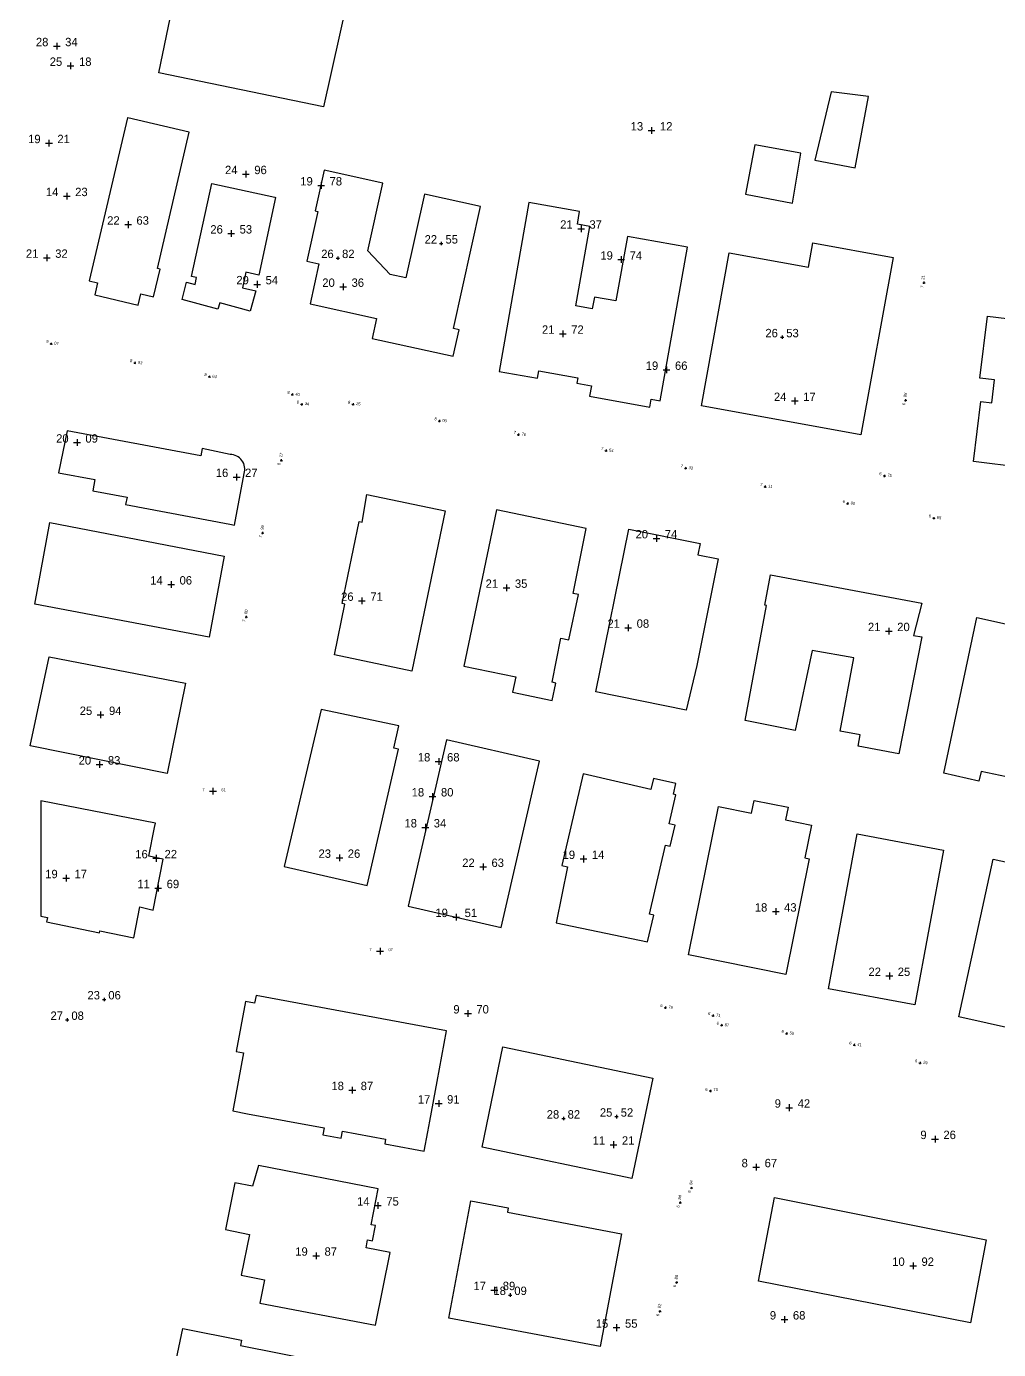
# Model space of a CAD drawing. Header units: inches. Extents: x 179019 to 255520, y 666000 to 809980.
# Drawn here: x 254516.7 to 254632.5, y 809144 to 809301.6 of the extents above; entities that cross this region are included whole.
import ezdxf
from ezdxf.enums import TextEntityAlignment as Align

# ---------------------------------------------------------------- set-up
doc = ezdxf.new("R2010")
doc.units = ezdxf.units.IN
doc.header["$MEASUREMENT"] = 0
for name, color, linetype in [('building levels', 6, 'Continuous'), ('orig buildings', 3, 'Continuous'), ('street levels', 5, 'Continuous')]:
    doc.layers.add(name, color=color, linetype=linetype)
doc.styles.add('hebtxt', font='hebtxt')

# ---------------------------------------------------------------- blocks, each defined once
blk = doc.blocks.new('1505')
for points in [[(-0.4, 0), (0.4, 0)], [(0, 0.4), (0, -0.4)]]:
    blk.add_lwpolyline(points)
at = {"style": 'hebtxt'}
blk.add_attdef('METER', text='', height=2, dxfattribs=at).set_placement((-1, 0), align=Align.RIGHT)
blk.add_attdef('CENTIMETER', (1, 0), '', height=2, dxfattribs=at)
blk = doc.blocks.new('1503')
for points in [[(-0.4, 0), (0.4, 0)], [(0, 0.4), (0, -0.4)]]:
    blk.add_lwpolyline(points)
at = {"style": 'hebtxt'}
blk.add_attdef('METER', text='', height=2, dxfattribs=at).set_placement((-1, 0), align=Align.RIGHT)
blk.add_attdef('CENTIMETER', (1, 0), '', height=2, dxfattribs=at)

msp = doc.modelspace()

# ---------------------------------------------------------------- linework, layer by layer
at = {"layer": 'orig buildings'}
for points in [[(254536.04, 809313.58), (254555.88, 809309.15), (254552.05, 809292.05), (254532.42, 809296.11)], [(254528.7, 809290.73), (254524.14, 809271.33), (254525.14, 809271.09), (254524.8, 809269.64), (254529.99, 809268.43), (254530.31, 809269.78), (254531.81, 809269.43), (254532.58, 809272.71), (254532.26, 809272.78), (254536.05, 809289.03), (254528.74, 809290.74), (254528.7, 809290.73)], [(254567.56, 809265.63), (254570.77, 809280.17), (254564.08, 809281.64), (254561.88, 809271.68), (254560.01, 809272.09), (254557.34, 809274.91), (254559.11, 809282.96), (254552.14, 809284.49), (254551.08, 809279.66), (254551.38, 809279.59), (254550.07, 809273.65), (254551.5, 809273.33), (254550.45, 809268.59), (254558.38, 809266.84), (254557.85, 809264.46), (254567.5, 809262.33), (254568.2, 809265.49)], [(254619.92, 809274.1), (254616.07, 809252.97), (254597.08, 809256.43), (254600.4, 809274.67), (254609.84, 809272.95), (254610.37, 809275.84)], [(254602.28, 809218.94), (254604.82, 809232.62), (254604.64, 809232.66), (254605.31, 809236.28), (254623.33, 809232.92), (254622.35, 809229.07), (254623.33, 809228.89), (254620.6, 809214.95), (254615.75, 809215.86), (254616.01, 809217.22), (254613.62, 809217.67), (254615.25, 809226.4), (254610.29, 809227.27), (254608.24, 809217.74), (254602.28, 809218.94)], [(254588.79, 809164.38), (254570.94, 809168.11), (254573.43, 809180.05), (254591.28, 809176.33)], [(254585, 809144.33), (254566.98, 809147.73), (254569.62, 809161.72), (254574.06, 809160.88), (254573.96, 809160.34), (254587.54, 809157.77)], [(254605.79, 809162.1), (254631.02, 809157.05), (254629.12, 809147.15), (254603.9, 809152.13)]]:
    msp.add_lwpolyline(points, close=True, dxfattribs=at)
for points, elevation in [([(254612.54, 809293.84), (254610.6, 809285.7), (254615.39, 809284.8), (254616.99, 809293.28), (254612.54, 809293.84)], 10.67), ([(254603.43, 809287.53), (254602.32, 809281.64), (254607.92, 809280.58), (254608.94, 809286.52), (254603.43, 809287.53)], 10.93), ([(254572.98, 809260.52), (254577.54, 809259.71), (254577.7, 809260.59), (254582.34, 809259.76), (254582.23, 809259.13), (254583.98, 809258.82), (254583.75, 809257.56), (254590.94, 809256.28), (254591.1, 809257.22), (254592.15, 809257.03), (254595.41, 809275.34), (254588.27, 809276.61), (254586.9, 809268.93), (254584.34, 809269.39), (254584.08, 809267.99), (254582.1, 809268.33), (254583.79, 809277.81), (254582.3, 809278.08), (254582.57, 809279.58), (254576.53, 809280.65), (254572.98, 809260.52)], 21.26), ([(254557.21, 809245.87), (254566.57, 809243.93), (254562.6, 809224.81), (254553.35, 809226.74), (254554.61, 809232.79), (254554.28, 809232.86), (254556.31, 809242.63), (254556.67, 809242.55), (254557.21, 809245.87)], 27.46), ([(254572.65, 809244.03), (254568.77, 809225.41), (254574.96, 809224.12), (254574.58, 809222.29), (254579.28, 809221.31), (254579.72, 809223.39), (254579.3, 809223.48), (254580.33, 809228.75), (254581.3, 809228.55), (254582.42, 809233.94), (254581.81, 809234.06), (254583.34, 809241.8), (254572.65, 809244.03)], 21.55), ([(254517.65, 809232.79), (254519.47, 809242.51), (254540.24, 809238.53), (254538.43, 809228.87)], 15.49), ([(254595.26, 809220.18), (254584.52, 809222.36), (254588.44, 809241.73), (254596.93, 809240.02), (254596.65, 809238.67), (254599.09, 809238.18), (254598.29, 809234.21), (254596.53, 809225.5), (254595.26, 809220.18)], 22.73), ([(254625.96, 809212.65), (254629.9, 809231.2), (254649.66, 809226.84), (254648.89, 809223.32), (254648.89, 809223.32), (254648.86, 809223.18), (254648.12, 809223.34), (254647.01, 809218.29), (254647.96, 809218.01), (254646.21, 809209.99), (254642.51, 809210.81), (254642.11, 809208.99), (254638.05, 809209.91), (254640.32, 809220.37), (254637.62, 809220.97), (254637.7, 809221.33), (254635.22, 809221.78), (254634.26, 809217.45), (254634.58, 809217.38), (254633.43, 809212.2), (254630.4, 809212.87), (254630.14, 809211.69), (254625.96, 809212.65)], 21.08), ([(254517.09, 809215.91), (254519.37, 809226.53), (254535.62, 809223.37), (254533.45, 809212.61), (254517.09, 809215.91)], 24.68), ([(254551.76, 809220.24), (254547.38, 809201.54), (254557.25, 809199.27), (254560.98, 809215.51), (254560.43, 809215.64), (254561.04, 809218.3), (254551.76, 809220.24)], 23.84), ([(254566.71, 809216.63), (254562.16, 809196.82), (254573.23, 809194.28), (254577.79, 809214.09), (254566.71, 809216.63)], 20.1), ([(254582.98, 809212.59), (254580.46, 809201.65), (254581.14, 809201.5), (254579.76, 809194.84), (254590.64, 809192.57), (254591.41, 809195.75), (254590.91, 809195.84), (254592.81, 809204.09), (254593.37, 809203.96), (254593.94, 809206.47), (254593.25, 809206.63), (254594.04, 809210.08), (254593.75, 809210.14), (254594.04, 809211.41), (254591.36, 809212.03), (254591.06, 809210.73), (254582.98, 809212.59)], 18.45), ([(254518.39, 809195.63), (254519.16, 809195.46), (254519.1, 809195.11), (254519.07, 809194.96), (254525.36, 809193.63), (254525.4, 809193.86), (254529.46, 809193.03), (254530.19, 809196.74), (254531.78, 809196.34), (254532.97, 809202.41), (254531.26, 809202.75), (254531.93, 809206.18), (254532.03, 809206.68), (254518.39, 809209.37)], 19.12), ([(254599.1, 809208.7), (254603.06, 809207.9), (254603.37, 809209.41), (254607.42, 809208.59), (254607.11, 809207.08), (254610.2, 809206.46), (254609.4, 809202.55), (254609.9, 809202.45), (254607.12, 809188.68), (254595.54, 809191.02), (254599.1, 809208.7)], 17.17), ([(254612.21, 809186.96), (254615.65, 809205.41), (254625.93, 809203.5), (254622.49, 809185.04), (254612.21, 809186.96)], 22.48), ([(254631.85, 809202.42), (254642.04, 809200.17), (254637.88, 809181.37), (254627.76, 809183.61), (254631.85, 809202.42)], 16.76), ([(254558.26, 809146.89), (254560.01, 809155.53), (254557.12, 809156.1), (254557.3, 809157.04), (254557.89, 809156.93), (254558.25, 809158.75), (254557.73, 809158.85), (254558.57, 809163.14), (254544.32, 809165.93), (254543.58, 809163.44), (254541.49, 809163.85), (254540.38, 809158.27), (254543.23, 809157.7), (254542.25, 809152.86), (254545.02, 809152.3), (254544.47, 809149.52), (254558.26, 809146.89)], 14.85), ([(254535.28, 809146.49), (254542.28, 809145.1), (254542.15, 809144.45), (254556, 809141.73), (254552.92, 809127.42), (254548.26, 809128.35), (254548.36, 809128.87), (254546.6, 809129.22), (254546.26, 809127.91), (254542.23, 809128.72), (254542.33, 809129.21), (254539.36, 809129.8), (254539.65, 809131.26), (254537.27, 809131.74), (254537.13, 809131.07), (254532.58, 809131.98), (254533.99, 809138.66), (254533.65, 809138.73), (254535.28, 809146.49)], 17.93)]:
    msp.add_lwpolyline(points, close=True, dxfattribs=dict(at, elevation=elevation))
at = {"layer": 'orig buildings', "elevation": 17.33}
msp.add_lwpolyline([(254635.24, 809249.09), (254629.49, 809249.8), (254630.37, 809256.95), (254631.67, 809256.79), (254632, 809259.51), (254630.24, 809259.73), (254631.15, 809267.11), (254631.15, 809267.11), (254637.38, 809266.35)], dxfattribs=at)
at = {"layer": 'orig buildings', "elevation": 21.34}
msp.add_lwpolyline([(254521.52, 809253.44), (254520.5, 809248.46), (254524.82, 809247.65), (254524.57, 809246.31), (254528.65, 809245.55), (254528.48, 809244.65), (254540.9, 809242.32), (254541.45, 809242.22), (254542.6, 809248.35, 0.501688), (254540.94, 809250.64), (254537.61, 809251.34), (254537.44, 809250.45), (254521.52, 809253.44)], format="xyb", close=True, dxfattribs=at)
at = {"layer": 'orig buildings'}
for points in [[(254543.99, 809270.14, 21.48), (254543.31, 809267.71, 21.51), (254539.7, 809268.71, 21.43), (254539.48, 809267.93, 20.6), (254535.2, 809269.09, 21), (254535.75, 809271.14, 21.15), (254536.75, 809270.89, 21.18), (254536.94, 809271.71, 24.62), (254536.34, 809271.85, 24.66), (254538.76, 809282.92, 25.71), (254546.24, 809281.29, 26.93), (254546.34, 809281.26, 26.95), (254544.36, 809272, 27.11), (254542.79, 809272.33, 29.59), (254542.4, 809270.47, 29.6), (254543.99, 809270.14, 21.48)], [(254564.05, 809167.62, 19.04), (254564.48, 809169.94, 18.66), (254564.72, 809171.21, 18.45), (254565.59, 809175.93, 17.68), (254566.71, 809181.94, 16.69), (254544.02, 809186.16, 16.77), (254543.85, 809185.27, 16.22), (254542.77, 809185.47, 15.45), (254541.66, 809179.5, 15.69), (254542.53, 809179.34, 16.28), (254541.24, 809172.41, 16.66), (254543.02, 809172.08, 17), (254552.12, 809170.38, 18.75), (254551.97, 809169.56, 18.22), (254554.17, 809169.15, 18.33), (254554.32, 809169.99, 18.95), (254559.46, 809169.03, 18.95), (254559.36, 809168.49, 18.95), (254562.78, 809167.85, 19.02), (254564.05, 809167.62, 19.04)]]:
    msp.add_polyline3d(points, close=True, dxfattribs=at)

# ---------------------------------------------------------------- block references
at = {"layer": 'building levels'}
ref = msp.add_blockref('1505', (254520.28, 809299.27, 28.34), dxfattribs=at)
ref.add_attrib('METER', '28', dxfattribs={"layer": '0', "height": 1, "style": 'hebtxt'}).set_placement((254519.28, 809299.27, 28.34), align=Align.RIGHT)
ref.add_attrib('CENTIMETER', '34', (254521.28, 809299.27, 28.34), dxfattribs={"layer": '0', "height": 1, "style": 'hebtxt'})
ref = msp.add_blockref('1505', (254521.93, 809296.93, 25.18), dxfattribs=at)
ref.add_attrib('METER', '25', dxfattribs={"layer": '0', "height": 1, "style": 'hebtxt'}).set_placement((254520.93, 809296.93, 25.18), align=Align.RIGHT)
ref.add_attrib('CENTIMETER', '18', (254522.93, 809296.93, 25.18), dxfattribs={"layer": '0', "height": 1, "style": 'hebtxt'})
ref = msp.add_blockref('1505', (254591.14, 809289.23, 13.12), dxfattribs=at)
ref.add_attrib('METER', '13', dxfattribs={"layer": '0', "height": 1, "style": 'hebtxt'}).set_placement((254590.14, 809289.23, 13.12), align=Align.RIGHT)
ref.add_attrib('CENTIMETER', '12', (254592.14, 809289.23, 13.12), dxfattribs={"layer": '0', "height": 1, "style": 'hebtxt'})
ref = msp.add_blockref('1505', (254519.35, 809287.72, 19.21), dxfattribs=at)
ref.add_attrib('METER', '19', dxfattribs={"layer": '0', "height": 1, "style": 'hebtxt'}).set_placement((254518.35, 809287.72, 19.21), align=Align.RIGHT)
ref.add_attrib('CENTIMETER', '21', (254520.35, 809287.72, 19.21), dxfattribs={"layer": '0', "height": 1, "style": 'hebtxt'})
ref = msp.add_blockref('1505', (254542.81, 809284.04, 24.96), dxfattribs=at)
ref.add_attrib('METER', '24', dxfattribs={"layer": '0', "height": 1, "style": 'hebtxt'}).set_placement((254541.81, 809284.03, 24.96), align=Align.RIGHT)
ref.add_attrib('CENTIMETER', '96', (254543.81, 809284.03, 24.96), dxfattribs={"layer": '0', "height": 1, "style": 'hebtxt'})
ref = msp.add_blockref('1505', (254521.47, 809281.41, 14.23), dxfattribs=at)
ref.add_attrib('METER', '14', dxfattribs={"layer": '0', "height": 1, "style": 'hebtxt'}).set_placement((254520.47, 809281.41, 14.23), align=Align.RIGHT)
ref.add_attrib('CENTIMETER', '23', (254522.47, 809281.41, 14.23), dxfattribs={"layer": '0', "height": 1, "style": 'hebtxt'})
ref = msp.add_blockref('1505', (254551.78, 809282.69, 19.78), dxfattribs=at)
ref.add_attrib('METER', '19', dxfattribs={"layer": '0', "height": 1, "style": 'hebtxt'}).set_placement((254550.78, 809282.68, 19.78), align=Align.RIGHT)
ref.add_attrib('CENTIMETER', '78', (254552.78, 809282.68, 19.78), dxfattribs={"layer": '0', "height": 1, "style": 'hebtxt'})
ref = msp.add_blockref('1505', (254528.77, 809278.01, 22.63), dxfattribs=at)
ref.add_attrib('METER', '22', dxfattribs={"layer": '0', "height": 1, "style": 'hebtxt'}).set_placement((254527.77, 809278.01, 22.63), align=Align.RIGHT)
ref.add_attrib('CENTIMETER', '63', (254529.77, 809278.01, 22.63), dxfattribs={"layer": '0', "height": 1, "style": 'hebtxt'})
ref = msp.add_blockref('1505', (254541.06, 809276.95, 26.53), dxfattribs=at)
ref.add_attrib('METER', '26', dxfattribs={"layer": '0', "height": 1, "style": 'hebtxt'}).set_placement((254540.06, 809276.95, 26.53), align=Align.RIGHT)
ref.add_attrib('CENTIMETER', '53', (254542.06, 809276.95, 26.53), dxfattribs={"layer": '0', "height": 1, "style": 'hebtxt'})
ref = msp.add_blockref('1505', (254582.74, 809277.53, 21.37), dxfattribs=at)
ref.add_attrib('METER', '21', dxfattribs={"layer": '0', "height": 1, "style": 'hebtxt'}).set_placement((254581.74, 809277.53, 21.37), align=Align.RIGHT)
ref.add_attrib('CENTIMETER', '37', (254583.74, 809277.53, 21.37), dxfattribs={"layer": '0', "height": 1, "style": 'hebtxt'})
at = {"layer": 'building levels', "xscale": 0.5, "yscale": 0.5, "zscale": 0.5}
for p, values in [((254566.09, 809275.76, 22.55), {'METER': '22', 'CENTIMETER': '55'}), ((254553.77, 809274.03, 26.82), {'METER': '26', 'CENTIMETER': '82'}), ((254606.69, 809264.59, 26.53), {'METER': '26', 'CENTIMETER': '53'}), ((254525.92, 809185.7, 23.06), {'METER': '23', 'CENTIMETER': '06'}), ((254521.52, 809183.26, 27.08), {'METER': '27', 'CENTIMETER': '08'}), ((254580.64, 809171.5, 28.82), {'METER': '28', 'CENTIMETER': '82'}), ((254586.97, 809171.73, 25.52), {'METER': '25', 'CENTIMETER': '52'}), ((254574.29, 809150.48, 18.09), {'METER': '18', 'CENTIMETER': '09'})]:
    msp.add_blockref('1505', p, dxfattribs=at).add_auto_attribs(values)
at = {"layer": 'building levels'}
ref = msp.add_blockref('1505', (254519.09, 809274.07, 21.32), dxfattribs=at)
ref.add_attrib('METER', '21', dxfattribs={"layer": '0', "height": 1, "style": 'hebtxt'}).set_placement((254518.09, 809274.06, 21.32), align=Align.RIGHT)
ref.add_attrib('CENTIMETER', '32', (254520.09, 809274.06, 21.32), dxfattribs={"layer": '0', "height": 1, "style": 'hebtxt'})
ref = msp.add_blockref('1505', (254587.53, 809273.85, 19.74), dxfattribs=at)
ref.add_attrib('METER', '19', dxfattribs={"layer": '0', "height": 1, "style": 'hebtxt'}).set_placement((254586.53, 809273.84, 19.74), align=Align.RIGHT)
ref.add_attrib('CENTIMETER', '74', (254588.53, 809273.84, 19.74), dxfattribs={"layer": '0', "height": 1, "style": 'hebtxt'})
ref = msp.add_blockref('1505', (254544.16, 809270.9, 29.54), dxfattribs=at)
ref.add_attrib('METER', '29', dxfattribs={"layer": '0', "height": 1, "style": 'hebtxt'}).set_placement((254543.16, 809270.9, 29.54), align=Align.RIGHT)
ref.add_attrib('CENTIMETER', '54', (254545.16, 809270.9, 29.54), dxfattribs={"layer": '0', "height": 1, "style": 'hebtxt'})
ref = msp.add_blockref('1505', (254554.4, 809270.6, 20.36), dxfattribs=at)
ref.add_attrib('METER', '20', dxfattribs={"layer": '0', "height": 1, "style": 'hebtxt'}).set_placement((254553.4, 809270.6, 20.36), align=Align.RIGHT)
ref.add_attrib('CENTIMETER', '36', (254555.4, 809270.6, 20.36), dxfattribs={"layer": '0', "height": 1, "style": 'hebtxt'})
ref = msp.add_blockref('1505', (254580.57, 809265.01, 21.72), dxfattribs=at)
ref.add_attrib('METER', '21', dxfattribs={"layer": '0', "height": 1, "style": 'hebtxt'}).set_placement((254579.57, 809265.01, 21.72), align=Align.RIGHT)
ref.add_attrib('CENTIMETER', '72', (254581.57, 809265.01, 21.72), dxfattribs={"layer": '0', "height": 1, "style": 'hebtxt'})
ref = msp.add_blockref('1505', (254592.93, 809260.71, 19.66), dxfattribs=at)
ref.add_attrib('METER', '19', dxfattribs={"layer": '0', "height": 1, "style": 'hebtxt'}).set_placement((254591.93, 809260.71, 19.66), align=Align.RIGHT)
ref.add_attrib('CENTIMETER', '66', (254593.93, 809260.71, 19.66), dxfattribs={"layer": '0', "height": 1, "style": 'hebtxt'})
ref = msp.add_blockref('1505', (254608.21, 809257, 24.17), dxfattribs=at)
ref.add_attrib('METER', '24', dxfattribs={"layer": '0', "height": 1, "style": 'hebtxt'}).set_placement((254607.21, 809257, 24.17), align=Align.RIGHT)
ref.add_attrib('CENTIMETER', '17', (254609.21, 809257, 24.17), dxfattribs={"layer": '0', "height": 1, "style": 'hebtxt'})
ref = msp.add_blockref('1505', (254522.69, 809252.04, 20.09), dxfattribs=at)
ref.add_attrib('METER', '20', dxfattribs={"layer": '0', "height": 1, "style": 'hebtxt'}).set_placement((254521.69, 809252.04, 20.09), align=Align.RIGHT)
ref.add_attrib('CENTIMETER', '09', (254523.69, 809252.04, 20.09), dxfattribs={"layer": '0', "height": 1, "style": 'hebtxt'})
ref = msp.add_blockref('1505', (254541.71, 809247.94, 16.27), dxfattribs=at)
ref.add_attrib('METER', '16', dxfattribs={"layer": '0', "height": 1, "style": 'hebtxt'}).set_placement((254540.71, 809247.94, 16.27), align=Align.RIGHT)
ref.add_attrib('CENTIMETER', '27', (254542.71, 809247.94, 16.27), dxfattribs={"layer": '0', "height": 1, "style": 'hebtxt'})
ref = msp.add_blockref('1505', (254591.72, 809240.63, 20.74), dxfattribs=at)
ref.add_attrib('METER', '20', dxfattribs={"layer": '0', "height": 1, "style": 'hebtxt'}).set_placement((254590.72, 809240.63, 20.74), align=Align.RIGHT)
ref.add_attrib('CENTIMETER', '74', (254592.72, 809240.63, 20.74), dxfattribs={"layer": '0', "height": 1, "style": 'hebtxt'})
ref = msp.add_blockref('1505', (254533.91, 809235.13, 14.06), dxfattribs=at)
ref.add_attrib('METER', '14', dxfattribs={"layer": '0', "height": 1, "style": 'hebtxt'}).set_placement((254532.91, 809235.13, 14.06), align=Align.RIGHT)
ref.add_attrib('CENTIMETER', '06', (254534.91, 809235.13, 14.06), dxfattribs={"layer": '0', "height": 1, "style": 'hebtxt'})
ref = msp.add_blockref('1505', (254573.86, 809234.74, 21.35), dxfattribs=at)
ref.add_attrib('METER', '21', dxfattribs={"layer": '0', "height": 1, "style": 'hebtxt'}).set_placement((254572.86, 809234.74, 21.35), align=Align.RIGHT)
ref.add_attrib('CENTIMETER', '35', (254574.86, 809234.74, 21.35), dxfattribs={"layer": '0', "height": 1, "style": 'hebtxt'})
ref = msp.add_blockref('1505', (254556.64, 809233.19, 26.71), dxfattribs=at)
ref.add_attrib('METER', '26', dxfattribs={"layer": '0', "height": 1, "style": 'hebtxt'}).set_placement((254555.64, 809233.19, 26.71), align=Align.RIGHT)
ref.add_attrib('CENTIMETER', '71', (254557.64, 809233.19, 26.71), dxfattribs={"layer": '0', "height": 1, "style": 'hebtxt'})
ref = msp.add_blockref('1505', (254588.37, 809229.98, 21.08), dxfattribs=at)
ref.add_attrib('METER', '21', dxfattribs={"layer": '0', "height": 1, "style": 'hebtxt'}).set_placement((254587.37, 809229.98, 21.08), align=Align.RIGHT)
ref.add_attrib('CENTIMETER', '08', (254589.37, 809229.98, 21.08), dxfattribs={"layer": '0', "height": 1, "style": 'hebtxt'})
ref = msp.add_blockref('1505', (254619.41, 809229.58, 21.2), dxfattribs=at)
ref.add_attrib('METER', '21', dxfattribs={"layer": '0', "height": 1, "style": 'hebtxt'}).set_placement((254618.41, 809229.58, 21.2), align=Align.RIGHT)
ref.add_attrib('CENTIMETER', '20', (254620.41, 809229.58, 21.2), dxfattribs={"layer": '0', "height": 1, "style": 'hebtxt'})
ref = msp.add_blockref('1505', (254525.5, 809219.59, 25.94), dxfattribs=at)
ref.add_attrib('METER', '25', dxfattribs={"layer": '0', "height": 1, "style": 'hebtxt'}).set_placement((254524.5, 809219.59, 25.94), align=Align.RIGHT)
ref.add_attrib('CENTIMETER', '94', (254526.5, 809219.59, 25.94), dxfattribs={"layer": '0', "height": 1, "style": 'hebtxt'})
ref = msp.add_blockref('1505', (254525.37, 809213.69, 20.83), dxfattribs=at)
ref.add_attrib('METER', '20', dxfattribs={"layer": '0', "height": 1, "style": 'hebtxt'}).set_placement((254524.37, 809213.68, 20.83), align=Align.RIGHT)
ref.add_attrib('CENTIMETER', '83', (254526.37, 809213.68, 20.83), dxfattribs={"layer": '0', "height": 1, "style": 'hebtxt'})
ref = msp.add_blockref('1505', (254565.78, 809214.05, 18.68), dxfattribs=at)
ref.add_attrib('METER', '18', dxfattribs={"layer": '0', "height": 1, "style": 'hebtxt'}).set_placement((254564.78, 809214.05, 18.68), align=Align.RIGHT)
ref.add_attrib('CENTIMETER', '68', (254566.78, 809214.05, 18.68), dxfattribs={"layer": '0', "height": 1, "style": 'hebtxt'})
ref = msp.add_blockref('1505', (254565.05, 809209.88, 18.8), dxfattribs=at)
ref.add_attrib('METER', '18', dxfattribs={"layer": '0', "height": 1, "style": 'hebtxt'}).set_placement((254564.05, 809209.88, 18.8), align=Align.RIGHT)
ref.add_attrib('CENTIMETER', '80', (254566.05, 809209.88, 18.8), dxfattribs={"layer": '0', "height": 1, "style": 'hebtxt'})
ref = msp.add_blockref('1505', (254564.19, 809206.2, 18.34), dxfattribs=at)
ref.add_attrib('METER', '18', dxfattribs={"layer": '0', "height": 1, "style": 'hebtxt'}).set_placement((254563.19, 809206.19, 18.34), align=Align.RIGHT)
ref.add_attrib('CENTIMETER', '34', (254565.19, 809206.19, 18.34), dxfattribs={"layer": '0', "height": 1, "style": 'hebtxt'})
ref = msp.add_blockref('1505', (254553.95, 809202.57, 23.26), dxfattribs=at)
ref.add_attrib('METER', '23', dxfattribs={"layer": '0', "height": 1, "style": 'hebtxt'}).set_placement((254552.95, 809202.57, 23.26), align=Align.RIGHT)
ref.add_attrib('CENTIMETER', '26', (254554.95, 809202.57, 23.26), dxfattribs={"layer": '0', "height": 1, "style": 'hebtxt'})
ref = msp.add_blockref('1505', (254532.12, 809202.51, 16.22), dxfattribs=at)
ref.add_attrib('METER', '16', dxfattribs={"layer": '0', "height": 1, "style": 'hebtxt'}).set_placement((254531.12, 809202.51, 16.22), align=Align.RIGHT)
ref.add_attrib('CENTIMETER', '22', (254533.12, 809202.51, 16.22), dxfattribs={"layer": '0', "height": 1, "style": 'hebtxt'})
ref = msp.add_blockref('1505', (254571.07, 809201.48, 22.63), dxfattribs=at)
ref.add_attrib('METER', '22', dxfattribs={"layer": '0', "height": 1, "style": 'hebtxt'}).set_placement((254570.07, 809201.48, 22.63), align=Align.RIGHT)
ref.add_attrib('CENTIMETER', '63', (254572.07, 809201.48, 22.63), dxfattribs={"layer": '0', "height": 1, "style": 'hebtxt'})
ref = msp.add_blockref('1505', (254583.03, 809202.43, 19.14), dxfattribs=at)
ref.add_attrib('METER', '19', dxfattribs={"layer": '0', "height": 1, "style": 'hebtxt'}).set_placement((254582.03, 809202.43, 19.14), align=Align.RIGHT)
ref.add_attrib('CENTIMETER', '14', (254584.03, 809202.43, 19.14), dxfattribs={"layer": '0', "height": 1, "style": 'hebtxt'})
ref = msp.add_blockref('1505', (254521.39, 809200.14, 19.17), dxfattribs=at)
ref.add_attrib('METER', '19', dxfattribs={"layer": '0', "height": 1, "style": 'hebtxt'}).set_placement((254520.39, 809200.14, 19.17), align=Align.RIGHT)
ref.add_attrib('CENTIMETER', '17', (254522.39, 809200.14, 19.17), dxfattribs={"layer": '0', "height": 1, "style": 'hebtxt'})
ref = msp.add_blockref('1505', (254532.37, 809198.95, 11.69), dxfattribs=at)
ref.add_attrib('METER', '11', dxfattribs={"layer": '0', "height": 1, "style": 'hebtxt'}).set_placement((254531.37, 809198.95, 11.69), align=Align.RIGHT)
ref.add_attrib('CENTIMETER', '69', (254533.37, 809198.95, 11.69), dxfattribs={"layer": '0', "height": 1, "style": 'hebtxt'})
ref = msp.add_blockref('1505', (254567.87, 809195.51, 19.51), dxfattribs=at)
ref.add_attrib('METER', '19', dxfattribs={"layer": '0', "height": 1, "style": 'hebtxt'}).set_placement((254566.87, 809195.51, 19.51), align=Align.RIGHT)
ref.add_attrib('CENTIMETER', '51', (254568.87, 809195.51, 19.51), dxfattribs={"layer": '0', "height": 1, "style": 'hebtxt'})
ref = msp.add_blockref('1505', (254605.93, 809196.16, 18.43), dxfattribs=at)
ref.add_attrib('METER', '18', dxfattribs={"layer": '0', "height": 1, "style": 'hebtxt'}).set_placement((254604.93, 809196.16, 18.43), align=Align.RIGHT)
ref.add_attrib('CENTIMETER', '43', (254606.93, 809196.16, 18.43), dxfattribs={"layer": '0', "height": 1, "style": 'hebtxt'})
ref = msp.add_blockref('1505', (254619.47, 809188.49, 22.25), dxfattribs=at)
ref.add_attrib('METER', '22', dxfattribs={"layer": '0', "height": 1, "style": 'hebtxt'}).set_placement((254618.47, 809188.49, 22.25), align=Align.RIGHT)
ref.add_attrib('CENTIMETER', '25', (254620.47, 809188.49, 22.25), dxfattribs={"layer": '0', "height": 1, "style": 'hebtxt'})
ref = msp.add_blockref('1505', (254569.27, 809184.02, 9.7), dxfattribs=at)
ref.add_attrib('METER', '9', dxfattribs={"layer": '0', "height": 1, "style": 'hebtxt'}).set_placement((254568.27, 809184.02, 9.7), align=Align.RIGHT)
ref.add_attrib('CENTIMETER', '70', (254570.27, 809184.02, 9.7), dxfattribs={"layer": '0', "height": 1, "style": 'hebtxt'})
ref = msp.add_blockref('1505', (254555.49, 809174.89, 18.87), dxfattribs=at)
ref.add_attrib('METER', '18', dxfattribs={"layer": '0', "height": 1, "style": 'hebtxt'}).set_placement((254554.49, 809174.89, 18.87), align=Align.RIGHT)
ref.add_attrib('CENTIMETER', '87', (254556.49, 809174.89, 18.87), dxfattribs={"layer": '0', "height": 1, "style": 'hebtxt'})
ref = msp.add_blockref('1505', (254565.78, 809173.29, 17.91), dxfattribs=at)
ref.add_attrib('METER', '17', dxfattribs={"layer": '0', "height": 1, "style": 'hebtxt'}).set_placement((254564.78, 809173.29, 17.91), align=Align.RIGHT)
ref.add_attrib('CENTIMETER', '91', (254566.78, 809173.29, 17.91), dxfattribs={"layer": '0', "height": 1, "style": 'hebtxt'})
ref = msp.add_blockref('1505', (254607.55, 809172.8, 9.42), dxfattribs=at)
ref.add_attrib('METER', '9', dxfattribs={"layer": '0', "height": 1, "style": 'hebtxt'}).set_placement((254606.55, 809172.8, 9.42), align=Align.RIGHT)
ref.add_attrib('CENTIMETER', '42', (254608.55, 809172.8, 9.42), dxfattribs={"layer": '0', "height": 1, "style": 'hebtxt'})
ref = msp.add_blockref('1505', (254586.61, 809168.39, 11.21), dxfattribs=at)
ref.add_attrib('METER', '11', dxfattribs={"layer": '0', "height": 1, "style": 'hebtxt'}).set_placement((254585.61, 809168.39, 11.21), align=Align.RIGHT)
ref.add_attrib('CENTIMETER', '21', (254587.61, 809168.39, 11.21), dxfattribs={"layer": '0', "height": 1, "style": 'hebtxt'})
ref = msp.add_blockref('1505', (254624.91, 809169.06, 9.26), dxfattribs=at)
ref.add_attrib('METER', '9', dxfattribs={"layer": '0', "height": 1, "style": 'hebtxt'}).set_placement((254623.91, 809169.06, 9.26), align=Align.RIGHT)
ref.add_attrib('CENTIMETER', '26', (254625.91, 809169.06, 9.26), dxfattribs={"layer": '0', "height": 1, "style": 'hebtxt'})
ref = msp.add_blockref('1505', (254603.61, 809165.7, 8.67), dxfattribs=at)
ref.add_attrib('METER', '8', dxfattribs={"layer": '0', "height": 1, "style": 'hebtxt'}).set_placement((254602.61, 809165.7, 8.67), align=Align.RIGHT)
ref.add_attrib('CENTIMETER', '67', (254604.61, 809165.7, 8.67), dxfattribs={"layer": '0', "height": 1, "style": 'hebtxt'})
ref = msp.add_blockref('1505', (254558.54, 809161.14, 14.75), dxfattribs=at)
ref.add_attrib('METER', '14', dxfattribs={"layer": '0', "height": 1, "style": 'hebtxt'}).set_placement((254557.54, 809161.13, 14.75), align=Align.RIGHT)
ref.add_attrib('CENTIMETER', '75', (254559.54, 809161.13, 14.75), dxfattribs={"layer": '0', "height": 1, "style": 'hebtxt'})
ref = msp.add_blockref('1505', (254551.18, 809155.16, 19.87), dxfattribs=at)
ref.add_attrib('METER', '19', dxfattribs={"layer": '0', "height": 1, "style": 'hebtxt'}).set_placement((254550.18, 809155.16, 19.87), align=Align.RIGHT)
ref.add_attrib('CENTIMETER', '87', (254552.18, 809155.16, 19.87), dxfattribs={"layer": '0', "height": 1, "style": 'hebtxt'})
ref = msp.add_blockref('1505', (254622.3, 809153.95, 10.92), dxfattribs=at)
ref.add_attrib('METER', '10', dxfattribs={"layer": '0', "height": 1, "style": 'hebtxt'}).set_placement((254621.3, 809153.95, 10.92), align=Align.RIGHT)
ref.add_attrib('CENTIMETER', '92', (254623.3, 809153.95, 10.92), dxfattribs={"layer": '0', "height": 1, "style": 'hebtxt'})
ref = msp.add_blockref('1505', (254572.41, 809151.06, 17.89), dxfattribs=at)
ref.add_attrib('METER', '17', dxfattribs={"layer": '0', "height": 1, "style": 'hebtxt'}).set_placement((254571.41, 809151.06, 17.89), align=Align.RIGHT)
ref.add_attrib('CENTIMETER', '89', (254573.41, 809151.06, 17.89), dxfattribs={"layer": '0', "height": 1, "style": 'hebtxt'})
ref = msp.add_blockref('1505', (254606.98, 809147.56, 9.68), dxfattribs=at)
ref.add_attrib('METER', '9', dxfattribs={"layer": '0', "height": 1, "style": 'hebtxt'}).set_placement((254605.98, 809147.56, 9.68), align=Align.RIGHT)
ref.add_attrib('CENTIMETER', '68', (254607.98, 809147.56, 9.68), dxfattribs={"layer": '0', "height": 1, "style": 'hebtxt'})
ref = msp.add_blockref('1505', (254586.98, 809146.59, 15.55), dxfattribs=at)
ref.add_attrib('METER', '15', dxfattribs={"layer": '0', "height": 1, "style": 'hebtxt'}).set_placement((254585.98, 809146.58, 15.55), align=Align.RIGHT)
ref.add_attrib('CENTIMETER', '55', (254587.98, 809146.58, 15.55), dxfattribs={"layer": '0', "height": 1, "style": 'hebtxt'})
at = {"layer": 'street levels'}
ref = msp.add_blockref('1503', (254623.59, 809271.08, 7.22), dxfattribs=dict(at, xscale=0.35, yscale=0.35, zscale=0.35, rotation=83.29906221247651))
ref.add_attrib('METER', '7', dxfattribs={"layer": '0', "height": 0.35, "rotation": 83.2991, "style": 'hebtxt'}).set_placement((254623.55, 809270.73, 7.22), align=Align.RIGHT)
ref.add_attrib('CENTIMETER', '21', (254623.63, 809271.42, 7.22), dxfattribs={"layer": '0', "height": 0.35, "rotation": 83.2991, "style": 'hebtxt'})
ref = msp.add_blockref('1503', (254519.6, 809263.81, 9.07), dxfattribs=dict(at, xscale=0.35, yscale=0.35, zscale=0.35, rotation=348.1597146651927))
ref.add_attrib('METER', '9', dxfattribs={"layer": '0', "height": 0.35, "rotation": 348.1597, "style": 'hebtxt'}).set_placement((254519.26, 809263.88, 9.07), align=Align.RIGHT)
ref.add_attrib('CENTIMETER', '07', (254519.95, 809263.74, 9.07), dxfattribs={"layer": '0', "height": 0.35, "rotation": 348.1597, "style": 'hebtxt'})
ref = msp.add_blockref('1503', (254529.58, 809261.53, 8.84), dxfattribs=dict(at, xscale=0.35, yscale=0.35, zscale=0.35, rotation=348.1597146651927))
ref.add_attrib('METER', '8', dxfattribs={"layer": '0', "height": 0.35, "rotation": 348.1597, "style": 'hebtxt'}).set_placement((254529.24, 809261.6, 8.84), align=Align.RIGHT)
ref.add_attrib('CENTIMETER', '83', (254529.92, 809261.46, 8.84), dxfattribs={"layer": '0', "height": 0.35, "rotation": 348.1597, "style": 'hebtxt'})
ref = msp.add_blockref('1503', (254538.44, 809259.88, 8.64), dxfattribs=dict(at, xscale=0.35, yscale=0.35, zscale=0.35, rotation=348.1597146651927))
ref.add_attrib('METER', '8', dxfattribs={"layer": '0', "height": 0.35, "rotation": 348.1597, "style": 'hebtxt'}).set_placement((254538.1, 809259.95, 8.64), align=Align.RIGHT)
ref.add_attrib('CENTIMETER', '64', (254538.78, 809259.8, 8.64), dxfattribs={"layer": '0', "height": 0.35, "rotation": 348.1597, "style": 'hebtxt'})
ref = msp.add_blockref('1503', (254548.33, 809257.75, 8.4), dxfattribs=dict(at, xscale=0.35, yscale=0.35, zscale=0.35, rotation=348.1597146651927))
ref.add_attrib('METER', '8', dxfattribs={"layer": '0', "height": 0.35, "rotation": 348.1597, "style": 'hebtxt'}).set_placement((254547.98, 809257.82, 8.4), align=Align.RIGHT)
ref.add_attrib('CENTIMETER', '40', (254548.67, 809257.68, 8.4), dxfattribs={"layer": '0', "height": 0.35, "rotation": 348.1597, "style": 'hebtxt'})
ref = msp.add_blockref('1503', (254621.43, 809257.09, 6.89), dxfattribs=dict(at, xscale=0.35, yscale=0.35, zscale=0.35, rotation=81.4173250337988))
ref.add_attrib('METER', '6', dxfattribs={"layer": '0', "height": 0.35, "rotation": 81.4173, "style": 'hebtxt'}).set_placement((254621.38, 809256.74, 6.89), align=Align.RIGHT)
ref.add_attrib('CENTIMETER', '88', (254621.49, 809257.44, 6.89), dxfattribs={"layer": '0', "height": 0.35, "rotation": 81.4173, "style": 'hebtxt'})
ref = msp.add_blockref('1503', (254549.45, 809256.6, 8.35), dxfattribs=dict(at, xscale=0.35, yscale=0.35, zscale=0.35, rotation=350.4407469808188))
ref.add_attrib('METER', '8', dxfattribs={"layer": '0', "height": 0.35, "rotation": 350.4407, "style": 'hebtxt'}).set_placement((254549.11, 809256.66, 8.35), align=Align.RIGHT)
ref.add_attrib('CENTIMETER', '34', (254549.8, 809256.54, 8.35), dxfattribs={"layer": '0', "height": 0.35, "rotation": 350.4407, "style": 'hebtxt'})
ref = msp.add_blockref('1503', (254555.57, 809256.6, 8.25), dxfattribs=dict(at, xscale=0.35, yscale=0.35, zscale=0.35, rotation=350.4407469808188))
ref.add_attrib('METER', '8', dxfattribs={"layer": '0', "height": 0.35, "rotation": 350.4407, "style": 'hebtxt'}).set_placement((254555.22, 809256.65, 8.25), align=Align.RIGHT)
ref.add_attrib('CENTIMETER', '25', (254555.92, 809256.54, 8.25), dxfattribs={"layer": '0', "height": 0.35, "rotation": 350.4407, "style": 'hebtxt'})
ref = msp.add_blockref('1503', (254565.85, 809254.62, 8.01), dxfattribs=dict(at, xscale=0.35, yscale=0.35, zscale=0.35, rotation=348.6617751351934))
ref.add_attrib('METER', '8', dxfattribs={"layer": '0', "height": 0.35, "rotation": 348.6618, "style": 'hebtxt'}).set_placement((254565.51, 809254.68, 8.01), align=Align.RIGHT)
ref.add_attrib('CENTIMETER', '00', (254566.19, 809254.55, 8.01), dxfattribs={"layer": '0', "height": 0.35, "rotation": 348.6618, "style": 'hebtxt'})
ref = msp.add_blockref('1503', (254575.28, 809252.99, 7.77), dxfattribs=dict(at, xscale=0.35, yscale=0.35, zscale=0.35, rotation=348.6617751351934))
ref.add_attrib('METER', '7', dxfattribs={"layer": '0', "height": 0.35, "rotation": 348.6618, "style": 'hebtxt'}).set_placement((254574.94, 809253.06, 7.77), align=Align.RIGHT)
ref.add_attrib('CENTIMETER', '76', (254575.63, 809252.92, 7.77), dxfattribs={"layer": '0', "height": 0.35, "rotation": 348.6618, "style": 'hebtxt'})
ref = msp.add_blockref('1503', (254547.03, 809249.92, 8.18), dxfattribs=dict(at, xscale=0.35, yscale=0.35, zscale=0.35, rotation=77.35523441952584))
ref.add_attrib('METER', '8', dxfattribs={"layer": '0', "height": 0.35, "rotation": 77.3552, "style": 'hebtxt'}).set_placement((254546.95, 809249.58, 8.18), align=Align.RIGHT)
ref.add_attrib('CENTIMETER', '17', (254547.11, 809250.27, 8.18), dxfattribs={"layer": '0', "height": 0.35, "rotation": 77.3552, "style": 'hebtxt'})
ref = msp.add_blockref('1503', (254585.71, 809251.07, 7.55), dxfattribs=dict(at, xscale=0.35, yscale=0.35, zscale=0.35, rotation=348.6617751351934))
ref.add_attrib('METER', '7', dxfattribs={"layer": '0', "height": 0.35, "rotation": 348.6618, "style": 'hebtxt'}).set_placement((254585.37, 809251.13, 7.55), align=Align.RIGHT)
ref.add_attrib('CENTIMETER', '54', (254586.05, 809251, 7.55), dxfattribs={"layer": '0', "height": 0.35, "rotation": 348.6618, "style": 'hebtxt'})
ref = msp.add_blockref('1503', (254595.19, 809248.98, 7.33), dxfattribs=dict(at, xscale=0.35, yscale=0.35, zscale=0.35, rotation=348.6617751351934))
ref.add_attrib('METER', '7', dxfattribs={"layer": '0', "height": 0.35, "rotation": 348.6618, "style": 'hebtxt'}).set_placement((254594.84, 809249.05, 7.33), align=Align.RIGHT)
ref.add_attrib('CENTIMETER', '33', (254595.53, 809248.91, 7.33), dxfattribs={"layer": '0', "height": 0.35, "rotation": 348.6618, "style": 'hebtxt'})
ref = msp.add_blockref('1503', (254618.86, 809248.08, 6.76), dxfattribs=dict(at, xscale=0.35, yscale=0.35, zscale=0.35, rotation=350.4407469808188))
ref.add_attrib('METER', '6', dxfattribs={"layer": '0', "height": 0.35, "rotation": 350.4407, "style": 'hebtxt'}).set_placement((254618.51, 809248.14, 6.76), align=Align.RIGHT)
ref.add_attrib('CENTIMETER', '75', (254619.21, 809248.02, 6.76), dxfattribs={"layer": '0', "height": 0.35, "rotation": 350.4407, "style": 'hebtxt'})
ref = msp.add_blockref('1503', (254604.66, 809246.78, 7.11), dxfattribs=dict(at, xscale=0.35, yscale=0.35, zscale=0.35, rotation=348.6617751351934))
ref.add_attrib('METER', '7', dxfattribs={"layer": '0', "height": 0.35, "rotation": 348.6618, "style": 'hebtxt'}).set_placement((254604.32, 809246.85, 7.11), align=Align.RIGHT)
ref.add_attrib('CENTIMETER', '11', (254605, 809246.71, 7.11), dxfattribs={"layer": '0', "height": 0.35, "rotation": 348.6618, "style": 'hebtxt'})
ref = msp.add_blockref('1503', (254614.49, 809244.76, 6.9), dxfattribs=dict(at, xscale=0.35, yscale=0.35, zscale=0.35, rotation=348.6617751351934))
ref.add_attrib('METER', '6', dxfattribs={"layer": '0', "height": 0.35, "rotation": 348.6618, "style": 'hebtxt'}).set_placement((254614.14, 809244.83, 6.9), align=Align.RIGHT)
ref.add_attrib('CENTIMETER', '90', (254614.83, 809244.69, 6.9), dxfattribs={"layer": '0', "height": 0.35, "rotation": 348.6618, "style": 'hebtxt'})
ref = msp.add_blockref('1503', (254624.76, 809243.04, 6.65), dxfattribs=dict(at, xscale=0.35, yscale=0.35, zscale=0.35, rotation=350.4407469808188))
ref.add_attrib('METER', '6', dxfattribs={"layer": '0', "height": 0.35, "rotation": 350.4407, "style": 'hebtxt'}).set_placement((254624.41, 809243.1, 6.65), align=Align.RIGHT)
ref.add_attrib('CENTIMETER', '65', (254625.1, 809242.98, 6.65), dxfattribs={"layer": '0', "height": 0.35, "rotation": 350.4407, "style": 'hebtxt'})
ref = msp.add_blockref('1503', (254544.81, 809241.28, 7.99), dxfattribs=dict(at, xscale=0.35, yscale=0.35, zscale=0.35, rotation=77.35523441952584))
ref.add_attrib('METER', '7', dxfattribs={"layer": '0', "height": 0.35, "rotation": 77.3552, "style": 'hebtxt'}).set_placement((254544.74, 809240.94, 7.99), align=Align.RIGHT)
ref.add_attrib('CENTIMETER', '99', (254544.89, 809241.62, 7.99), dxfattribs={"layer": '0', "height": 0.35, "rotation": 77.3552, "style": 'hebtxt'})
ref = msp.add_blockref('1503', (254542.86, 809231.26, 7.81), dxfattribs=dict(at, xscale=0.35, yscale=0.35, zscale=0.35, rotation=77.35523441952584))
ref.add_attrib('METER', '7', dxfattribs={"layer": '0', "height": 0.35, "rotation": 77.3552, "style": 'hebtxt'}).set_placement((254542.78, 809230.92, 7.81), align=Align.RIGHT)
ref.add_attrib('CENTIMETER', '80', (254542.94, 809231.6, 7.81), dxfattribs={"layer": '0', "height": 0.35, "rotation": 77.3552, "style": 'hebtxt'})
ref = msp.add_blockref('1503', (254538.89, 809210.5, 7.61), dxfattribs=at)
ref.add_attrib('METER', '7', dxfattribs={"layer": '0', "height": 0.35, "style": 'hebtxt'}).set_placement((254537.89, 809210.5, 7.61), align=Align.RIGHT)
ref.add_attrib('CENTIMETER', '61', (254539.89, 809210.5, 7.61), dxfattribs={"layer": '0', "height": 0.35, "style": 'hebtxt'})
ref = msp.add_blockref('1503', (254558.79, 809191.45, 7.07), dxfattribs=at)
ref.add_attrib('METER', '7', dxfattribs={"layer": '0', "height": 0.35, "style": 'hebtxt'}).set_placement((254557.79, 809191.45, 7.07), align=Align.RIGHT)
ref.add_attrib('CENTIMETER', '07', (254559.79, 809191.45, 7.07), dxfattribs={"layer": '0', "height": 0.35, "style": 'hebtxt'})
ref = msp.add_blockref('1503', (254592.77, 809184.71), dxfattribs=dict(at, xscale=0.35, yscale=0.35, zscale=0.35, rotation=349))
ref.add_attrib('METER', '6', dxfattribs={"layer": '0', "height": 0.35, "rotation": 349, "style": 'hebtxt'}).set_placement((254592.42, 809184.77), align=Align.RIGHT)
ref.add_attrib('CENTIMETER', '79', (254593.11, 809184.64), dxfattribs={"layer": '0', "height": 0.35, "rotation": 349, "style": 'hebtxt'})
ref = msp.add_blockref('1503', (254598.47, 809183.75), dxfattribs=dict(at, xscale=0.35, yscale=0.35, zscale=0.35, rotation=349))
ref.add_attrib('METER', '6', dxfattribs={"layer": '0', "height": 0.35, "rotation": 349, "style": 'hebtxt'}).set_placement((254598.12, 809183.81), align=Align.RIGHT)
ref.add_attrib('CENTIMETER', '71', (254598.81, 809183.68), dxfattribs={"layer": '0', "height": 0.35, "rotation": 349, "style": 'hebtxt'})
ref = msp.add_blockref('1503', (254599.48, 809182.6), dxfattribs=dict(at, xscale=0.35, yscale=0.35, zscale=0.35, rotation=349))
ref.add_attrib('METER', '6', dxfattribs={"layer": '0', "height": 0.35, "rotation": 349, "style": 'hebtxt'}).set_placement((254599.13, 809182.66), align=Align.RIGHT)
ref.add_attrib('CENTIMETER', '67', (254599.82, 809182.53), dxfattribs={"layer": '0', "height": 0.35, "rotation": 349, "style": 'hebtxt'})
ref = msp.add_blockref('1503', (254607.22, 809181.63), dxfattribs=dict(at, xscale=0.35, yscale=0.35, zscale=0.35, rotation=349))
ref.add_attrib('METER', '6', dxfattribs={"layer": '0', "height": 0.35, "rotation": 349, "style": 'hebtxt'}).set_placement((254606.87, 809181.69), align=Align.RIGHT)
ref.add_attrib('CENTIMETER', '55', (254607.56, 809181.56), dxfattribs={"layer": '0', "height": 0.35, "rotation": 349, "style": 'hebtxt'})
ref = msp.add_blockref('1503', (254615.28, 809180.25), dxfattribs=dict(at, xscale=0.35, yscale=0.35, zscale=0.35, rotation=349))
ref.add_attrib('METER', '6', dxfattribs={"layer": '0', "height": 0.35, "rotation": 349, "style": 'hebtxt'}).set_placement((254614.93, 809180.31), align=Align.RIGHT)
ref.add_attrib('CENTIMETER', '41', (254615.62, 809180.18), dxfattribs={"layer": '0', "height": 0.35, "rotation": 349, "style": 'hebtxt'})
ref = msp.add_blockref('1503', (254623.12, 809178.13), dxfattribs=dict(at, xscale=0.35, yscale=0.35, zscale=0.35, rotation=349))
ref.add_attrib('METER', '6', dxfattribs={"layer": '0', "height": 0.35, "rotation": 349, "style": 'hebtxt'}).set_placement((254622.77, 809178.19), align=Align.RIGHT)
ref.add_attrib('CENTIMETER', '29', (254623.46, 809178.06), dxfattribs={"layer": '0', "height": 0.35, "rotation": 349, "style": 'hebtxt'})
ref = msp.add_blockref('1503', (254598.16, 809174.8), dxfattribs=dict(at, xscale=0.35, yscale=0.35, zscale=0.35))
ref.add_attrib('METER', '6', dxfattribs={"layer": '0', "height": 0.35, "style": 'hebtxt'}).set_placement((254597.81, 809174.8), align=Align.RIGHT)
ref.add_attrib('CENTIMETER', '70', (254598.51, 809174.8), dxfattribs={"layer": '0', "height": 0.35, "style": 'hebtxt'})
ref = msp.add_blockref('1503', (254595.9, 809163.25), dxfattribs=dict(at, xscale=0.35, yscale=0.35, zscale=0.35, rotation=79))
ref.add_attrib('METER', '6', dxfattribs={"layer": '0', "height": 0.35, "rotation": 79, "style": 'hebtxt'}).set_placement((254595.84, 809162.91), align=Align.RIGHT)
ref.add_attrib('CENTIMETER', '84', (254595.97, 809163.59), dxfattribs={"layer": '0', "height": 0.35, "rotation": 79, "style": 'hebtxt'})
ref = msp.add_blockref('1503', (254594.56, 809161.48), dxfattribs=dict(at, xscale=0.35, yscale=0.35, zscale=0.35, rotation=79))
ref.add_attrib('METER', '6', dxfattribs={"layer": '0', "height": 0.35, "rotation": 79, "style": 'hebtxt'}).set_placement((254594.5, 809161.14), align=Align.RIGHT)
ref.add_attrib('CENTIMETER', '84', (254594.63, 809161.82), dxfattribs={"layer": '0', "height": 0.35, "rotation": 79, "style": 'hebtxt'})
ref = msp.add_blockref('1503', (254594.15, 809151.98), dxfattribs=dict(at, xscale=0.35, yscale=0.35, zscale=0.35, rotation=79))
ref.add_attrib('METER', '6', dxfattribs={"layer": '0', "height": 0.35, "rotation": 79, "style": 'hebtxt'}).set_placement((254594.09, 809151.64), align=Align.RIGHT)
ref.add_attrib('CENTIMETER', '88', (254594.22, 809152.32), dxfattribs={"layer": '0', "height": 0.35, "rotation": 79, "style": 'hebtxt'})
ref = msp.add_blockref('1503', (254592.14, 809148.54), dxfattribs=dict(at, xscale=0.35, yscale=0.35, zscale=0.35, rotation=79))
ref.add_attrib('METER', '6', dxfattribs={"layer": '0', "height": 0.35, "rotation": 79, "style": 'hebtxt'}).set_placement((254592.08, 809148.2), align=Align.RIGHT)
ref.add_attrib('CENTIMETER', '92', (254592.21, 809148.88), dxfattribs={"layer": '0', "height": 0.35, "rotation": 79, "style": 'hebtxt'})

doc.saveas('drawing.dxf')
